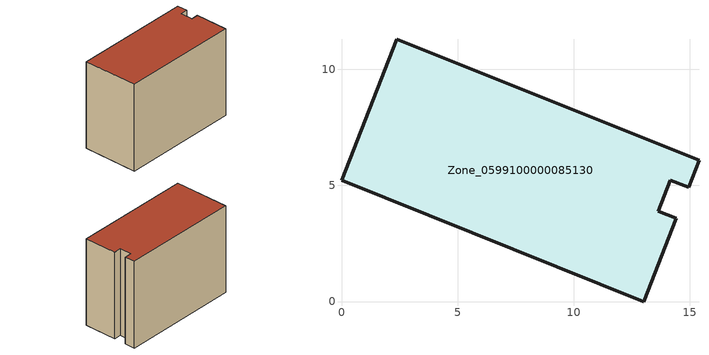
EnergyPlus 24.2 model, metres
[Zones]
Zone_0599100000085130
 floor ground (C_G): 13.63,3.89 14.41,3.58 13.01,0 0,5.21 2.38,11.28 15.39,6.07 14.94,4.92 14.16,5.23 z0
 wall outside (C_F): 15.39,6.07 2.38,11.28 0,5.21 13.01,0 14.41,3.58 13.63,3.89 14.16,5.23 14.94,4.92 15.39,6.07 z0:10.56
 roof outside (C_R): 13.63,3.89 14.16,5.23 14.94,4.92 15.39,6.07 2.38,11.28 0,5.21 13.01,0 14.41,3.58 z10.56
[BUILDING]
Pand.0599100000085130: North Axis=0; Terrain=City; Loads Convergence Tolerance Value=0.04; Temperature Convergence Tolerance Value=0.4; Solar Distribution=FullExterior; Maximum Number of Warmup Days=25; Minimum Number of Warmup Days=1
[Site:Location]
Rotterdam.The.Hague.AP_ZH_NLD Design_Conditions: Latitude=51.96; Longitude=4.45; Time Zone=1; Elevation=-4.5
[SITE:GROUNDTEMPERATURE:BUILDINGSURFACE]
18, 18, 18, 18, 18, 18, 18, 18, 18, 18, 18, 18
[MATERIAL] Thermal Absorptance=0.9; Solar Absorptance=0.7; Visible Absorptance=0.7
Name | Roughness | Thickness | Conductivity | Density | Specific Heat
G.TI.1946 | MediumSmooth | 0.15 | 1 | 540 | 1210
F.TI.1946 | Rough | 0.3 | 0.857143 | 1920 | 840
R.TI.1946 | MediumRough | 0.2 | 0.1 | 1500 | 1000
[CONSTRUCTION]
C_G: G.TI.1946
C_F: F.TI.1946
C_R: R.TI.1946
[ZONE]
Zone_0599100000085130: Type=1; Multiplier=1; Ceiling Height=Autocalculate; Volume=Autocalculate; Floor Area=autocalculate; Part of Total Floor Area=Yes
[ZONEINFILTRATION:DESIGNFLOWRATE]
Infil_Zone_0599100000085130: Zone or ZoneList or Space or SpaceList=Zone_0599100000085130; Schedule=AlwaysOn; Design Flow Rate Calculation Method=Flow/Area; Flow Rate per Floor Area=0.003; Constant Term Coefficient=1; Temperature Term Coefficient=0; Velocity Term Coefficient=0; Velocity Squared Term Coefficient=0
[HVACTEMPLATE:ZONE:IDEALLOADSAIRSYSTEM]
Zone_0599100000085130: Maximum Heating Supply Air Temperature=50; Minimum Cooling Supply Air Temperature=13; Maximum Heating Supply Air Humidity Ratio=0.0156; Minimum Cooling Supply Air Humidity Ratio=0.0077; Heating Limit=NoLimit; Cooling Limit=NoLimit; Dehumidification Control Type=ConstantSensibleHeatRatio; Cooling Sensible Heat Ratio=0.7; Dehumidification Setpoint=60; Humidification Control Type=None; Humidification Setpoint=30; Outdoor Air Method=None; Outdoor Air Flow Rate per Person=0.00944; Outdoor Air Flow Rate per Zone Floor Area=0; Outdoor Air Flow Rate per Zone=0; Demand Controlled Ventilation Type=None; Outdoor Air Economizer Type=NoEconomizer; Heat Recovery Type=None; Sensible Heat Recovery Effectiveness=0.7; Latent Heat Recovery Effectiveness=0.65
[ZONECONTROL:THERMOSTAT]
ThermostatControl_Zone_0599100000085130: Zone or ZoneList=Zone_0599100000085130; Control Type Schedule=DualSetpointControlType; Control 1=Thermostat_Zone_0599100000085130; Temperature Difference Between Cutout And Setpoint=0
[THERMOSTATSETPOINT:DUALSETPOINT]
Thermostat_Zone_0599100000085130: Heating Setpoint Temperature Schedule=HeatingSetpoint_Zone_0599100000085130; Cooling Setpoint Temperature Schedule=CoolingSetpoint_Zone_0599100000085130
[SCHEDULE:COMPACT]
HeatingSetpoint_Zone_0599100000085130: Through: 12/31, For: AllDays, Until: 24:00, 21
CoolingSetpoint_Zone_0599100000085130: Through: 12/31, For: AllDays, Until: 24:00, 24
DualSetpointControlType: Through: 12/31, For: AllDays, Until: 24:00, 4
AlwaysOn: Through: 12/31, For: AllDays, Until: 24:00, 1
